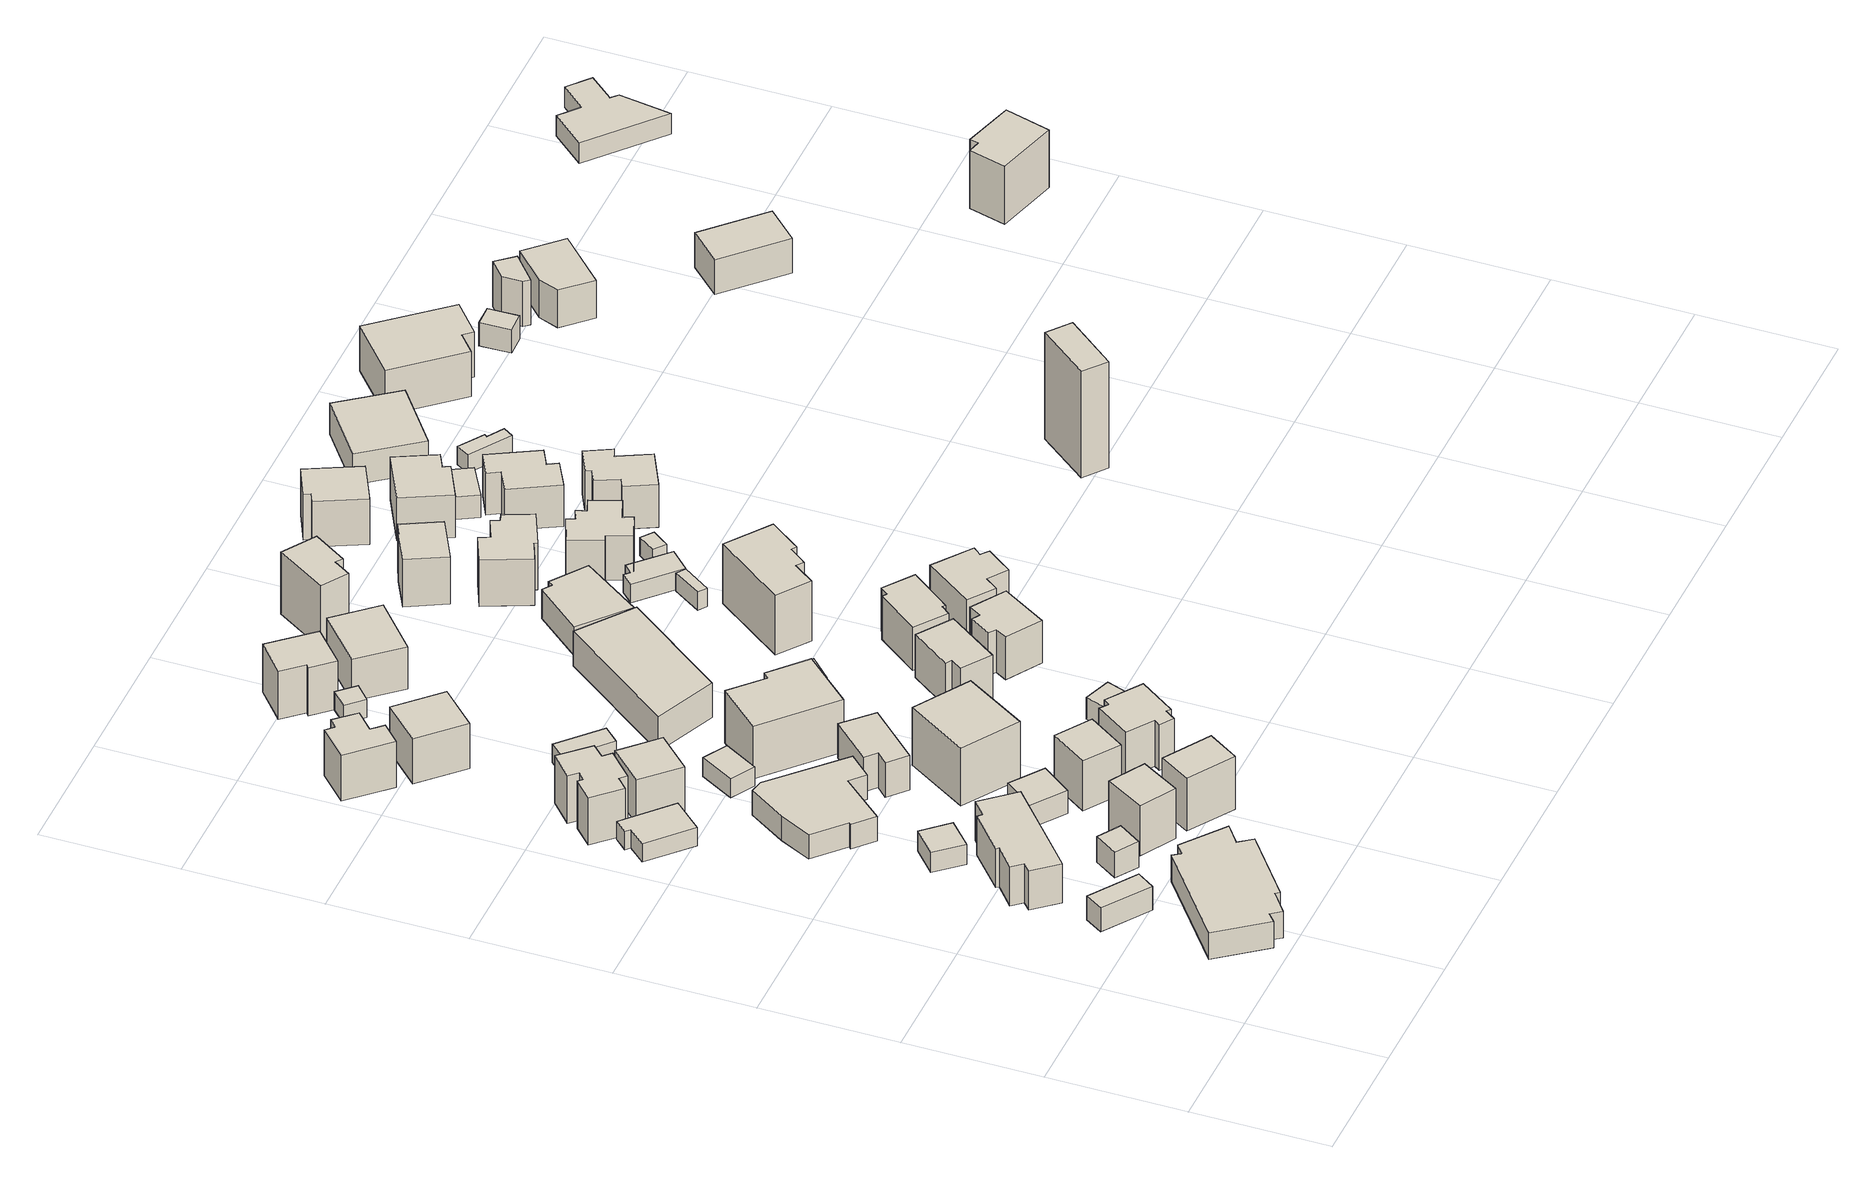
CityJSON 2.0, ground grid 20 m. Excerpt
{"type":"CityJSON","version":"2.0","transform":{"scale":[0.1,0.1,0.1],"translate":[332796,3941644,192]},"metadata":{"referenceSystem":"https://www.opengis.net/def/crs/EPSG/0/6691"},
"CityObjects":{
"building1":{"type":"Building","attributes":{"measuredHeight":4,"BuildingIDAttribute.prefecture":"14","BuildingIDAttribute.city":"14151","BuildingDetailAttribute.surveyYear":2015,"BuildingLandSlideRiskAttribute.description":"1","BuildingLandSlideRiskAttribute.areaType":"1"},"geometry":[{"type":"Solid","lod":"1","boundaries":[[[[0,1,2,3]],[[2,4,5,3]],[[1,6,4,2]],[[0,7,6,1]],[[3,5,7,0]],[[4,6,7,5]]]]}]},
"building2":{"type":"Building","attributes":{"measuredHeight":5.5,"BuildingIDAttribute.prefecture":"14","BuildingIDAttribute.city":"14151","BuildingDetailAttribute.surveyYear":2015,"BuildingLandSlideRiskAttribute.description":"1","BuildingLandSlideRiskAttribute.areaType":"1"},"geometry":[{"type":"Solid","lod":"1","boundaries":[[[[8,9,10,11,12,13,14,15,16,17,18,19]],[[18,20,21,19]],[[17,22,20,18]],[[16,23,22,17]],[[15,24,23,16]],[[14,25,24,15]],[[13,26,25,14]],[[12,27,26,13]],[[11,28,27,12]],[[10,29,28,11]],[[9,30,29,10]],[[8,31,30,9]],[[19,21,31,8]],[[20,22,23,24,25,26,27,28,29,30,31,21]]]]}]},
"building3":{"type":"Building","attributes":{"usage":"411","measuredHeight":8.8,"storeysAboveGround":2,"BuildingIDAttribute.prefecture":"14","BuildingIDAttribute.city":"14151","BuildingDetailAttribute.totalFloorArea":173.2,"BuildingDetailAttribute.buildingFootprintArea":86.6,"BuildingDetailAttribute.buildingStructureType":"601","BuildingDetailAttribute.buildingStructureOrgType":"1","BuildingDetailAttribute.orgUsage":"10","BuildingDetailAttribute.surveyYear":2015,"BuildingLandSlideRiskAttribute.description":"1","BuildingLandSlideRiskAttribute.areaType":"1"},"geometry":[{"type":"Solid","lod":"1","boundaries":[[[[32,33,34,35,36,37,38,39,40,41]],[[40,42,43,41]],[[39,44,42,40]],[[38,45,44,39]],[[37,46,45,38]],[[36,47,46,37]],[[35,48,47,36]],[[34,49,48,35]],[[33,50,49,34]],[[32,51,50,33]],[[41,43,51,32]],[[42,44,45,46,47,48,49,50,51,43]]]]}]},
"building4":{"type":"Building","attributes":{"measuredHeight":4.6,"BuildingIDAttribute.prefecture":"14","BuildingIDAttribute.city":"14151","BuildingDetailAttribute.surveyYear":2015,"BuildingLandSlideRiskAttribute.description":"1","BuildingLandSlideRiskAttribute.areaType":"1"},"geometry":[{"type":"Solid","lod":"1","boundaries":[[[[52,53,54,55]],[[54,56,57,55]],[[53,58,56,54]],[[52,59,58,53]],[[55,57,59,52]],[[56,58,59,57]]]]}]},
"building5":{"type":"Building","attributes":{"usage":"411","measuredHeight":3.6,"storeysAboveGround":2,"BuildingIDAttribute.prefecture":"14","BuildingIDAttribute.city":"14151","BuildingDetailAttribute.totalFloorArea":39.55,"BuildingDetailAttribute.buildingFootprintArea":19.77,"BuildingDetailAttribute.buildingStructureType":"601","BuildingDetailAttribute.buildingStructureOrgType":"1","BuildingDetailAttribute.orgUsage":"10","BuildingDetailAttribute.surveyYear":2015,"BuildingLandSlideRiskAttribute.description":"1","BuildingLandSlideRiskAttribute.areaType":"1"},"geometry":[{"type":"Solid","lod":"1","boundaries":[[[[60,61,62,63]],[[62,64,65,63]],[[61,66,64,62]],[[60,67,66,61]],[[63,65,67,60]],[[64,66,67,65]]]]}]},
"building6":{"type":"Building","attributes":{"usage":"411","storeysAboveGround":2,"BuildingIDAttribute.prefecture":"14","BuildingIDAttribute.city":"14151","BuildingDetailAttribute.totalFloorArea":77.87,"BuildingDetailAttribute.buildingFootprintArea":38.93,"BuildingDetailAttribute.buildingStructureType":"601","BuildingDetailAttribute.buildingStructureOrgType":"1","BuildingDetailAttribute.orgUsage":"10","BuildingDetailAttribute.surveyYear":2015,"BuildingLandSlideRiskAttribute.description":"1","BuildingLandSlideRiskAttribute.areaType":"1"},"geometry":[{"type":"Solid","lod":"1","boundaries":[[[[68,69,70,71,72,73]],[[72,74,75,73]],[[71,76,74,72]],[[70,77,76,71]],[[69,78,77,70]],[[68,79,78,69]],[[73,75,79,68]],[[74,76,77,78,79,75]]]]}]},
"building7":{"type":"Building","attributes":{"usage":"411","measuredHeight":8.8,"storeysAboveGround":2,"BuildingIDAttribute.prefecture":"14","BuildingIDAttribute.city":"14151","BuildingDetailAttribute.totalFloorArea":65.1,"BuildingDetailAttribute.buildingFootprintArea":32.55,"BuildingDetailAttribute.buildingStructureType":"601","BuildingDetailAttribute.buildingStructureOrgType":"1","BuildingDetailAttribute.orgUsage":"10","BuildingDetailAttribute.surveyYear":2015,"BuildingLandSlideRiskAttribute.description":"1","BuildingLandSlideRiskAttribute.areaType":"1"},"geometry":[{"type":"Solid","lod":"1","boundaries":[[[[80,81,82,83]],[[82,84,85,83]],[[81,86,84,82]],[[80,87,86,81]],[[83,85,87,80]],[[84,86,87,85]]]]}]},
"building8":{"type":"Building","attributes":{"usage":"411","measuredHeight":8.4,"storeysAboveGround":2,"BuildingIDAttribute.prefecture":"14","BuildingIDAttribute.city":"14151","BuildingDetailAttribute.totalFloorArea":96.84,"BuildingDetailAttribute.buildingFootprintArea":48.42,"BuildingDetailAttribute.buildingStructureType":"601","BuildingDetailAttribute.buildingStructureOrgType":"1","BuildingDetailAttribute.orgUsage":"10","BuildingDetailAttribute.surveyYear":2015,"BuildingLandSlideRiskAttribute.description":"1","BuildingLandSlideRiskAttribute.areaType":"1"},"geometry":[{"type":"Solid","lod":"1","boundaries":[[[[88,89,90,91,92,93,94,95,96,97,98,99]],[[98,100,101,99]],[[97,102,100,98]],[[96,103,102,97]],[[95,104,103,96]],[[94,105,104,95]],[[93,106,105,94]],[[92,107,106,93]],[[91,108,107,92]],[[90,109,108,91]],[[89,110,109,90]],[[88,111,110,89]],[[99,101,111,88]],[[100,102,103,104,105,106,107,108,109,110,111,101]]]]}]},
"building9":{"type":"Building","attributes":{"measuredHeight":5.4,"BuildingIDAttribute.prefecture":"14","BuildingIDAttribute.city":"14151","BuildingDetailAttribute.surveyYear":2015,"BuildingLandSlideRiskAttribute.description":"1","BuildingLandSlideRiskAttribute.areaType":"1"},"geometry":[{"type":"Solid","lod":"1","boundaries":[[[[112,113,114,115,116,117,118,119,120,121]],[[120,122,123,121]],[[119,124,122,120]],[[118,125,124,119]],[[117,126,125,118]],[[116,127,126,117]],[[115,128,127,116]],[[114,129,128,115]],[[113,130,129,114]],[[112,131,130,113]],[[121,123,131,112]],[[122,124,125,126,127,128,129,130,131,123]]]]}]},
"building10":{"type":"Building","attributes":{"usage":"411","measuredHeight":7.8,"storeysAboveGround":2,"BuildingIDAttribute.prefecture":"14","BuildingIDAttribute.city":"14151","BuildingDetailAttribute.totalFloorArea":76.85,"BuildingDetailAttribute.buildingFootprintArea":38.43,"BuildingDetailAttribute.buildingStructureType":"601","BuildingDetailAttribute.buildingStructureOrgType":"1","BuildingDetailAttribute.orgUsage":"10","BuildingDetailAttribute.surveyYear":2015,"BuildingLandSlideRiskAttribute.description":"1","BuildingLandSlideRiskAttribute.areaType":"1"},"geometry":[{"type":"Solid","lod":"1","boundaries":[[[[132,133,134,135]],[[134,136,137,135]],[[133,138,136,134]],[[132,139,138,133]],[[135,137,139,132]],[[136,138,139,137]]]]}]},
"building11":{"type":"Building","attributes":{"usage":"411","measuredHeight":9.4,"storeysAboveGround":2,"BuildingIDAttribute.prefecture":"14","BuildingIDAttribute.city":"14151","BuildingDetailAttribute.totalFloorArea":68.95,"BuildingDetailAttribute.buildingFootprintArea":34.48,"BuildingDetailAttribute.buildingStructureType":"601","BuildingDetailAttribute.buildingStructureOrgType":"1","BuildingDetailAttribute.orgUsage":"10","BuildingDetailAttribute.surveyYear":2015,"BuildingLandSlideRiskAttribute.description":"1","BuildingLandSlideRiskAttribute.areaType":"1"},"geometry":[{"type":"Solid","lod":"1","boundaries":[[[[140,141,142,143]],[[142,144,145,143]],[[141,146,144,142]],[[140,147,146,141]],[[143,145,147,140]],[[144,146,147,145]]]]}]},
"building12":{"type":"Building","attributes":{"usage":"411","measuredHeight":4.2,"storeysAboveGround":1,"BuildingIDAttribute.prefecture":"14","BuildingIDAttribute.city":"14151","BuildingDetailAttribute.totalFloorArea":28.84,"BuildingDetailAttribute.buildingFootprintArea":28.84,"BuildingDetailAttribute.buildingStructureType":"601","BuildingDetailAttribute.buildingStructureOrgType":"1","BuildingDetailAttribute.orgUsage":"10","BuildingDetailAttribute.surveyYear":2015,"BuildingLandSlideRiskAttribute.description":"1","BuildingLandSlideRiskAttribute.areaType":"1"},"geometry":[{"type":"Solid","lod":"1","boundaries":[[[[148,149,150,151]],[[150,152,153,151]],[[149,154,152,150]],[[148,155,154,149]],[[151,153,155,148]],[[152,154,155,153]]]]}]},
"building13":{"type":"Building","attributes":{"usage":"411","measuredHeight":8.4,"storeysAboveGround":2,"BuildingIDAttribute.prefecture":"14","BuildingIDAttribute.city":"14151","BuildingDetailAttribute.totalFloorArea":75.75,"BuildingDetailAttribute.buildingFootprintArea":37.87,"BuildingDetailAttribute.buildingStructureType":"601","BuildingDetailAttribute.buildingStructureOrgType":"1","BuildingDetailAttribute.orgUsage":"10","BuildingDetailAttribute.surveyYear":2015,"BuildingLandSlideRiskAttribute.description":"1","BuildingLandSlideRiskAttribute.areaType":"1"},"geometry":[{"type":"Solid","lod":"1","boundaries":[[[[156,157,158,159,160,161,162,163]],[[162,164,165,163]],[[161,166,164,162]],[[160,167,166,161]],[[159,168,167,160]],[[158,169,168,159]],[[157,170,169,158]],[[156,171,170,157]],[[163,165,171,156]],[[164,166,167,168,169,170,171,165]]]]}]},
"building14":{"type":"Building","attributes":{"usage":"411","measuredHeight":9,"storeysAboveGround":2,"BuildingIDAttribute.prefecture":"14","BuildingIDAttribute.city":"14151","BuildingDetailAttribute.totalFloorArea":64.73,"BuildingDetailAttribute.buildingFootprintArea":32.37,"BuildingDetailAttribute.buildingStructureType":"601","BuildingDetailAttribute.buildingStructureOrgType":"1","BuildingDetailAttribute.orgUsage":"10","BuildingDetailAttribute.surveyYear":2015,"BuildingLandSlideRiskAttribute.description":"1","BuildingLandSlideRiskAttribute.areaType":"1"},"geometry":[{"type":"Solid","lod":"1","boundaries":[[[[172,173,174,175]],[[174,176,177,175]],[[173,178,176,174]],[[172,179,178,173]],[[175,177,179,172]],[[176,178,179,177]]]]}]},
"building15":{"type":"Building","attributes":{"usage":"411","measuredHeight":3.5,"storeysAboveGround":1,"BuildingIDAttribute.prefecture":"14","BuildingIDAttribute.city":"14151","BuildingDetailAttribute.totalFloorArea":20.54,"BuildingDetailAttribute.buildingFootprintArea":20.54,"BuildingDetailAttribute.buildingStructureType":"601","BuildingDetailAttribute.buildingStructureOrgType":"1","BuildingDetailAttribute.orgUsage":"10","BuildingDetailAttribute.surveyYear":2015,"BuildingLandSlideRiskAttribute.description":"1","BuildingLandSlideRiskAttribute.areaType":"1"},"geometry":[{"type":"Solid","lod":"1","boundaries":[[[[180,181,182,183]],[[182,184,185,183]],[[181,186,184,182]],[[180,187,186,181]],[[183,185,187,180]],[[184,186,187,185]]]]}]},
"building16":{"type":"Building","attributes":{"usage":"411","measuredHeight":10.7,"storeysAboveGround":2,"BuildingIDAttribute.prefecture":"14","BuildingIDAttribute.city":"14151","BuildingDetailAttribute.totalFloorArea":164.75,"BuildingDetailAttribute.buildingFootprintArea":82.38,"BuildingDetailAttribute.buildingStructureType":"601","BuildingDetailAttribute.buildingStructureOrgType":"1","BuildingDetailAttribute.orgUsage":"10","BuildingDetailAttribute.surveyYear":2015,"BuildingLandSlideRiskAttribute.description":"1","BuildingLandSlideRiskAttribute.areaType":"1"},"geometry":[{"type":"Solid","lod":"1","boundaries":[[[[188,189,190,191]],[[190,192,193,191]],[[189,194,192,190]],[[188,195,194,189]],[[191,193,195,188]],[[192,194,195,193]]]]}]},
"building17":{"type":"Building","attributes":{"usage":"411","measuredHeight":6.1,"storeysAboveGround":2,"BuildingIDAttribute.prefecture":"14","BuildingIDAttribute.city":"14151","BuildingDetailAttribute.totalFloorArea":131.29,"BuildingDetailAttribute.buildingFootprintArea":65.65,"BuildingDetailAttribute.buildingStructureType":"601","BuildingDetailAttribute.buildingStructureOrgType":"1","BuildingDetailAttribute.orgUsage":"10","BuildingDetailAttribute.surveyYear":2015,"BuildingLandSlideRiskAttribute.description":"1","BuildingLandSlideRiskAttribute.areaType":"1"},"geometry":[{"type":"Solid","lod":"1","boundaries":[[[[196,197,198,199,200,201]],[[200,202,203,201]],[[199,204,202,200]],[[198,205,204,199]],[[197,206,205,198]],[[196,207,206,197]],[[201,203,207,196]],[[202,204,205,206,207,203]]]]}]},
"building18":{"type":"Building","attributes":{"usage":"411","measuredHeight":8.2,"storeysAboveGround":2,"BuildingIDAttribute.prefecture":"14","BuildingIDAttribute.city":"14151","BuildingDetailAttribute.totalFloorArea":97.91,"BuildingDetailAttribute.buildingFootprintArea":48.95,"BuildingDetailAttribute.buildingStructureType":"601","BuildingDetailAttribute.buildingStructureOrgType":"1","BuildingDetailAttribute.orgUsage":"10","BuildingDetailAttribute.surveyYear":2015,"BuildingLandSlideRiskAttribute.description":"1","BuildingLandSlideRiskAttribute.areaType":"1"},"geometry":[{"type":"Solid","lod":"1","boundaries":[[[[208,209,210,211]],[[210,212,213,211]],[[209,214,212,210]],[[208,215,214,209]],[[211,213,215,208]],[[212,214,215,213]]]]}]},
"building19":{"type":"Building","attributes":{"BuildingIDAttribute.prefecture":"14","BuildingIDAttribute.city":"14151","BuildingDetailAttribute.surveyYear":2015,"BuildingLandSlideRiskAttribute.description":"1","BuildingLandSlideRiskAttribute.areaType":"1"},"geometry":[{"type":"Solid","lod":"1","boundaries":[[[[216,217,218,219]],[[218,220,221,219]],[[217,222,220,218]],[[216,223,222,217]],[[219,221,223,216]],[[220,222,223,221]]]]}]},
"building20":{"type":"Building","attributes":{"usage":"411","measuredHeight":8.2,"storeysAboveGround":2,"BuildingIDAttribute.prefecture":"14","BuildingIDAttribute.city":"14151","BuildingDetailAttribute.totalFloorArea":62.16,"BuildingDetailAttribute.buildingFootprintArea":31.08,"BuildingDetailAttribute.buildingStructureType":"601","BuildingDetailAttribute.buildingStructureOrgType":"1","BuildingDetailAttribute.orgUsage":"10","BuildingDetailAttribute.surveyYear":2015,"BuildingLandSlideRiskAttribute.description":"1","BuildingLandSlideRiskAttribute.areaType":"1"},"geometry":[{"type":"Solid","lod":"1","boundaries":[[[[224,225,226,227,228,229,230,231,232,233]],[[232,234,235,233]],[[231,236,234,232]],[[230,237,236,231]],[[229,238,237,230]],[[228,239,238,229]],[[227,240,239,228]],[[226,241,240,227]],[[225,242,241,226]],[[224,243,242,225]],[[233,235,243,224]],[[234,236,237,238,239,240,241,242,243,235]]]]}]},
"building21":{"type":"Building","attributes":{"usage":"411","measuredHeight":10,"storeysAboveGround":2,"BuildingIDAttribute.prefecture":"14","BuildingIDAttribute.city":"14151","BuildingDetailAttribute.totalFloorArea":191.43,"BuildingDetailAttribute.buildingFootprintArea":95.72,"BuildingDetailAttribute.buildingStructureType":"601","BuildingDetailAttribute.buildingStructureOrgType":"1","BuildingDetailAttribute.orgUsage":"10","BuildingDetailAttribute.surveyYear":2015,"BuildingLandSlideRiskAttribute.description":"1","BuildingLandSlideRiskAttribute.areaType":"1"},"geometry":[{"type":"Solid","lod":"1","boundaries":[[[[244,245,246,247,248,249]],[[248,250,251,249]],[[247,252,250,248]],[[246,253,252,247]],[[245,254,253,246]],[[244,255,254,245]],[[249,251,255,244]],[[250,252,253,254,255,251]]]]}]},
"building22":{"type":"Building","attributes":{"measuredHeight":4.7,"BuildingIDAttribute.prefecture":"14","BuildingIDAttribute.city":"14151","BuildingDetailAttribute.surveyYear":2015,"BuildingLandSlideRiskAttribute.description":"1","BuildingLandSlideRiskAttribute.areaType":"1"},"geometry":[{"type":"Solid","lod":"1","boundaries":[[[[256,257,258,259,260,261]],[[260,262,263,261]],[[259,264,262,260]],[[258,265,264,259]],[[257,266,265,258]],[[256,267,266,257]],[[261,263,267,256]],[[262,264,265,266,267,263]]]]}]},
"building23":{"type":"Building","attributes":{"BuildingIDAttribute.prefecture":"14","BuildingIDAttribute.city":"14151","BuildingDetailAttribute.surveyYear":2015,"BuildingLandSlideRiskAttribute.description":"1","BuildingLandSlideRiskAttribute.areaType":"1"},"geometry":[{"type":"Solid","lod":"1","boundaries":[[[[268,269,270,271]],[[270,272,273,271]],[[269,274,272,270]],[[268,275,274,269]],[[271,273,275,268]],[[272,274,275,273]]]]}]},
"building24":{"type":"Building","attributes":{"usage":"411","measuredHeight":8.6,"storeysAboveGround":2,"BuildingIDAttribute.prefecture":"14","BuildingIDAttribute.city":"14151","BuildingDetailAttribute.totalFloorArea":83.31,"BuildingDetailAttribute.buildingFootprintArea":41.66,"BuildingDetailAttribute.buildingStructureType":"601","BuildingDetailAttribute.buildingStructureOrgType":"1","BuildingDetailAttribute.orgUsage":"10","BuildingDetailAttribute.surveyYear":2015,"BuildingLandSlideRiskAttribute.description":"1","BuildingLandSlideRiskAttribute.areaType":"1"},"geometry":[{"type":"Solid","lod":"1","boundaries":[[[[276,277,278,279,280,281]],[[280,282,283,281]],[[279,284,282,280]],[[278,285,284,279]],[[277,286,285,278]],[[276,287,286,277]],[[281,283,287,276]],[[282,284,285,286,287,283]]]]}]},
"building25":{"type":"Building","attributes":{"usage":"411","storeysAboveGround":1,"BuildingIDAttribute.prefecture":"14","BuildingIDAttribute.city":"14151","BuildingDetailAttribute.totalFloorArea":25.19,"BuildingDetailAttribute.buildingFootprintArea":25.19,"BuildingDetailAttribute.buildingStructureType":"601","BuildingDetailAttribute.buildingStructureOrgType":"1","BuildingDetailAttribute.orgUsage":"10","BuildingDetailAttribute.surveyYear":2015,"BuildingLandSlideRiskAttribute.description":"1","BuildingLandSlideRiskAttribute.areaType":"1"},"geometry":[{"type":"Solid","lod":"1","boundaries":[[[[288,289,290,291]],[[290,292,293,291]],[[289,294,292,290]],[[288,295,294,289]],[[291,293,295,288]],[[292,294,295,293]]]]}]},
"building26":{"type":"Building","attributes":{"usage":"411","measuredHeight":7.6,"storeysAboveGround":2,"BuildingIDAttribute.prefecture":"14","BuildingIDAttribute.city":"14151","BuildingDetailAttribute.totalFloorArea":86.04,"BuildingDetailAttribute.buildingFootprintArea":43.02,"BuildingDetailAttribute.buildingStructureType":"601","BuildingDetailAttribute.buildingStructureOrgType":"1","BuildingDetailAttribute.orgUsage":"10","BuildingDetailAttribute.surveyYear":2015,"BuildingLandSlideRiskAttribute.description":"1","BuildingLandSlideRiskAttribute.areaType":"1"},"geometry":[{"type":"Solid","lod":"1","boundaries":[[[[296,297,298,299,300,301]],[[300,302,303,301]],[[299,304,302,300]],[[298,305,304,299]],[[297,306,305,298]],[[296,307,306,297]],[[301,303,307,296]],[[302,304,305,306,307,303]]]]}]},
"building27":{"type":"Building","attributes":{"usage":"413","measuredHeight":9,"storeysAboveGround":2,"BuildingIDAttribute.prefecture":"14","BuildingIDAttribute.city":"14151","BuildingDetailAttribute.totalFloorArea":324.09,"BuildingDetailAttribute.buildingFootprintArea":162.04,"BuildingDetailAttribute.buildingStructureType":"601","BuildingDetailAttribute.buildingStructureOrgType":"1","BuildingDetailAttribute.orgUsage":"30","BuildingDetailAttribute.surveyYear":2015,"BuildingLandSlideRiskAttribute.description":"1","BuildingLandSlideRiskAttribute.areaType":"1"},"geometry":[{"type":"Solid","lod":"1","boundaries":[[[[308,309,310,311]],[[310,312,313,311]],[[309,314,312,310]],[[308,315,314,309]],[[311,313,315,308]],[[312,314,315,313]]]]}]},
"building28":{"type":"Building","attributes":{"usage":"411","measuredHeight":7.8,"storeysAboveGround":2,"BuildingIDAttribute.prefecture":"14","BuildingIDAttribute.city":"14151","BuildingDetailAttribute.totalFloorArea":118.78,"BuildingDetailAttribute.buildingFootprintArea":59.39,"BuildingDetailAttribute.buildingStructureType":"601","BuildingDetailAttribute.buildingStructureOrgType":"1","BuildingDetailAttribute.orgUsage":"10","BuildingDetailAttribute.surveyYear":2015,"BuildingLandSlideRiskAttribute.description":"1","BuildingLandSlideRiskAttribute.areaType":"1"},"geometry":[{"type":"Solid","lod":"1","boundaries":[[[[316,317,318,319]],[[318,320,321,319]],[[317,322,320,318]],[[316,323,322,317]],[[319,321,323,316]],[[320,322,323,321]]]]}]},
"building29":{"type":"Building","attributes":{"usage":"411","measuredHeight":7.5,"storeysAboveGround":2,"BuildingIDAttribute.prefecture":"14","BuildingIDAttribute.city":"14151","BuildingDetailAttribute.totalFloorArea":81.87,"BuildingDetailAttribute.buildingFootprintArea":40.93,"BuildingDetailAttribute.buildingStructureType":"601","BuildingDetailAttribute.buildingStructureOrgType":"1","BuildingDetailAttribute.orgUsage":"10","BuildingDetailAttribute.surveyYear":2015,"BuildingLandSlideRiskAttribute.description":"1","BuildingLandSlideRiskAttribute.areaType":"1"},"geometry":[{"type":"Solid","lod":"1","boundaries":[[[[324,325,326,327,328,329,330,331]],[[330,332,333,331]],[[329,334,332,330]],[[328,335,334,329]],[[327,336,335,328]],[[326,337,336,327]],[[325,338,337,326]],[[324,339,338,325]],[[331,333,339,324]],[[332,334,335,336,337,338,339,333]]]]}]},
"building30":{"type":"Building","attributes":{"usage":"411","measuredHeight":7.9,"storeysAboveGround":2,"BuildingIDAttribute.prefecture":"14","BuildingIDAttribute.city":"14151","BuildingDetailAttribute.totalFloorArea":88.78,"BuildingDetailAttribute.buildingFootprintArea":44.39,"BuildingDetailAttribute.buildingStructureType":"601","BuildingDetailAttribute.buildingStructureOrgType":"1","BuildingDetailAttribute.orgUsage":"10","BuildingDetailAttribute.surveyYear":2015,"BuildingLandSlideRiskAttribute.description":"1","BuildingLandSlideRiskAttribute.areaType":"1"},"geometry":[{"type":"Solid","lod":"1","boundaries":[[[[340,341,342,343,344,345,346,347]],[[346,348,349,347]],[[345,350,348,346]],[[344,351,350,345]],[[343,352,351,344]],[[342,353,352,343]],[[341,354,353,342]],[[340,355,354,341]],[[347,349,355,340]],[[348,350,351,352,353,354,355,349]]]]}]},
"building31":{"type":"Building","attributes":{"usage":"411","measuredHeight":10.4,"storeysAboveGround":2,"BuildingIDAttribute.prefecture":"14","BuildingIDAttribute.city":"14151","BuildingDetailAttribute.totalFloorArea":76.7,"BuildingDetailAttribute.buildingFootprintArea":38.35,"BuildingDetailAttribute.buildingStructureType":"601","BuildingDetailAttribute.buildingStructureOrgType":"1","BuildingDetailAttribute.orgUsage":"10","BuildingDetailAttribute.surveyYear":2015,"BuildingLandSlideRiskAttribute.description":"1","BuildingLandSlideRiskAttribute.areaType":"1"},"geometry":[{"type":"Solid","lod":"1","boundaries":[[[[356,357,358,359,360,361]],[[360,362,363,361]],[[359,364,362,360]],[[358,365,364,359]],[[357,366,365,358]],[[356,367,366,357]],[[361,363,367,356]],[[362,364,365,366,367,363]]]]}]},
"building32":{"type":"Building","attributes":{"usage":"413","measuredHeight":5.3,"storeysAboveGround":1,"BuildingIDAttribute.prefecture":"14","BuildingIDAttribute.city":"14151","BuildingDetailAttribute.totalFloorArea":74.6,"BuildingDetailAttribute.buildingFootprintArea":74.6,"BuildingDetailAttribute.buildingStructureType":"601","BuildingDetailAttribute.buildingStructureOrgType":"1","BuildingDetailAttribute.orgUsage":"30","BuildingDetailAttribute.surveyYear":2015,"BuildingLandSlideRiskAttribute.description":"1","BuildingLandSlideRiskAttribute.areaType":"1"},"geometry":[{"type":"Solid","lod":"1","boundaries":[[[[368,369,370,371,372,373]],[[372,374,375,373]],[[371,376,374,372]],[[370,377,376,371]],[[369,378,377,370]],[[368,379,378,369]],[[373,375,379,368]],[[374,376,377,378,379,375]]]]}]},
"building33":{"type":"Building","attributes":{"usage":"411","measuredHeight":7.7,"storeysAboveGround":2,"BuildingIDAttribute.prefecture":"14","BuildingIDAttribute.city":"14151","BuildingDetailAttribute.totalFloorArea":98.3,"BuildingDetailAttribute.buildingFootprintArea":49.15,"BuildingDetailAttribute.buildingStructureType":"601","BuildingDetailAttribute.buildingStructureOrgType":"1","BuildingDetailAttribute.orgUsage":"10","BuildingDetailAttribute.surveyYear":2015,"BuildingLandSlideRiskAttribute.description":"1","BuildingLandSlideRiskAttribute.areaType":"1"},"geometry":[{"type":"Solid","lod":"1","boundaries":[[[[380,381,382,383,384,385,386,387]],[[386,388,389,387]],[[385,390,388,386]],[[384,391,390,385]],[[383,392,391,384]],[[382,393,392,383]],[[381,394,393,382]],[[380,395,394,381]],[[387,389,395,380]],[[388,390,391,392,393,394,395,389]]]]}]},
"building34":{"type":"Building","attributes":{"usage":"411","measuredHeight":10.8,"storeysAboveGround":2,"BuildingIDAttribute.prefecture":"14","BuildingIDAttribute.city":"14151","BuildingDetailAttribute.totalFloorArea":143.81,"BuildingDetailAttribute.buildingFootprintArea":71.91,"BuildingDetailAttribute.buildingStructureType":"601","BuildingDetailAttribute.buildingStructureOrgType":"1","BuildingDetailAttribute.orgUsage":"10","BuildingDetailAttribute.surveyYear":2015,"BuildingLandSlideRiskAttribute.description":"1","BuildingLandSlideRiskAttribute.areaType":"1"},"geometry":[{"type":"Solid","lod":"1","boundaries":[[[[396,397,398,399,400,401,402,403]],[[402,404,405,403]],[[401,406,404,402]],[[400,407,406,401]],[[399,408,407,400]],[[398,409,408,399]],[[397,410,409,398]],[[396,411,410,397]],[[403,405,411,396]],[[404,406,407,408,409,410,411,405]]]]}]},
"building35":{"type":"Building","attributes":{"BuildingIDAttribute.prefecture":"14","BuildingIDAttribute.city":"14151","BuildingDetailAttribute.surveyYear":2015,"BuildingLandSlideRiskAttribute.description":"1","BuildingLandSlideRiskAttribute.areaType":"1"},"geometry":[{"type":"Solid","lod":"1","boundaries":[[[[412,413,414,415]],[[414,416,417,415]],[[413,418,416,414]],[[412,419,418,413]],[[415,417,419,412]],[[416,418,419,417]]]]}]},
"building36":{"type":"Building","attributes":{"usage":"411","measuredHeight":8.7,"storeysAboveGround":2,"BuildingIDAttribute.prefecture":"14","BuildingIDAttribute.city":"14151","BuildingDetailAttribute.totalFloorArea":75.56,"BuildingDetailAttribute.buildingFootprintArea":37.78,"BuildingDetailAttribute.buildingStructureType":"601","BuildingDetailAttribute.buildingStructureOrgType":"1","BuildingDetailAttribute.orgUsage":"10","BuildingDetailAttribute.surveyYear":2015,"BuildingLandSlideRiskAttribute.description":"1","BuildingLandSlideRiskAttribute.areaType":"1"},"geometry":[{"type":"Solid","lod":"1","boundaries":[[[[420,421,422,423,424,425]],[[424,426,427,425]],[[423,428,426,424]],[[422,429,428,423]],[[421,430,429,422]],[[420,431,430,421]],[[425,427,431,420]],[[426,428,429,430,431,427]]]]}]},
"building37":{"type":"Building","attributes":{"usage":"413","storeysAboveGround":1,"BuildingIDAttribute.prefecture":"14","BuildingIDAttribute.city":"14151","BuildingDetailAttribute.totalFloorArea":26.84,"BuildingDetailAttribute.buildingFootprintArea":26.84,"BuildingDetailAttribute.buildingStructureType":"601","BuildingDetailAttribute.buildingStructureOrgType":"1","BuildingDetailAttribute.orgUsage":"30","BuildingDetailAttribute.surveyYear":2015,"BuildingLandSlideRiskAttribute.description":"1","BuildingLandSlideRiskAttribute.areaType":"1"},"geometry":[{"type":"Solid","lod":"1","boundaries":[[[[432,433,434,435,436,437]],[[436,438,439,437]],[[435,440,438,436]],[[434,441,440,435]],[[433,442,441,434]],[[432,443,442,433]],[[437,439,443,432]],[[438,440,441,442,443,439]]]]}]},
"building38":{"type":"Building","attributes":{"usage":"411","measuredHeight":8.6,"storeysAboveGround":2,"BuildingIDAttribute.prefecture":"14","BuildingIDAttribute.city":"14151","BuildingDetailAttribute.totalFloorArea":101,"BuildingDetailAttribute.buildingFootprintArea":50.5,"BuildingDetailAttribute.buildingStructureType":"601","BuildingDetailAttribute.buildingStructureOrgType":"1","BuildingDetailAttribute.orgUsage":"10","BuildingDetailAttribute.surveyYear":2015,"BuildingLandSlideRiskAttribute.description":"1","BuildingLandSlideRiskAttribute.areaType":"1"},"geometry":[{"type":"Solid","lod":"1","boundaries":[[[[444,445,446,447,448,449,450,451,452,453]],[[452,454,455,453]],[[451,456,454,452]],[[450,457,456,451]],[[449,458,457,450]],[[448,459,458,449]],[[447,460,459,448]],[[446,461,460,447]],[[445,462,461,446]],[[444,463,462,445]],[[453,455,463,444]],[[454,456,457,458,459,460,461,462,463,455]]]]}]},
"building39":{"type":"Building","attributes":{"usage":"411","measuredHeight":8,"storeysAboveGround":2,"BuildingIDAttribute.prefecture":"14","BuildingIDAttribute.city":"14151","BuildingDetailAttribute.totalFloorArea":94.17,"BuildingDetailAttribute.buildingFootprintArea":47.09,"BuildingDetailAttribute.buildingStructureType":"601","BuildingDetailAttribute.buildingStructureOrgType":"1","BuildingDetailAttribute.orgUsage":"10","BuildingDetailAttribute.surveyYear":2015,"BuildingLandSlideRiskAttribute.description":"1","BuildingLandSlideRiskAttribute.areaType":"1"},"geometry":[{"type":"Solid","lod":"1","boundaries":[[[[464,465,466,467,468,469,470,471,472,473,474,475]],[[474,476,477,475]],[[473,478,476,474]],[[472,479,478,473]],[[471,480,479,472]],[[470,481,480,471]],[[469,482,481,470]],[[468,483,482,469]],[[467,484,483,468]],[[466,485,484,467]],[[465,486,485,466]],[[464,487,486,465]],[[475,477,487,464]],[[476,478,479,480,481,482,483,484,485,486,487,477]]]]}]},
"building40":{"type":"Building","attributes":{"BuildingIDAttribute.prefecture":"14","BuildingIDAttribute.city":"14151","BuildingDetailAttribute.surveyYear":2015,"BuildingLandSlideRiskAttribute.description":"1","BuildingLandSlideRiskAttribute.areaType":"1"},"geometry":[{"type":"Solid","lod":"1","boundaries":[[[[488,489,490,491]],[[490,492,493,491]],[[489,494,492,490]],[[488,495,494,489]],[[491,493,495,488]],[[492,494,495,493]]]]}]},
"building41":{"type":"Building","attributes":{"usage":"411","measuredHeight":8.7,"storeysAboveGround":2,"BuildingIDAttribute.prefecture":"14","BuildingIDAttribute.city":"14151","BuildingDetailAttribute.totalFloorArea":92.82,"BuildingDetailAttribute.buildingFootprintArea":46.41,"BuildingDetailAttribute.buildingStructureType":"601","BuildingDetailAttribute.buildingStructureOrgType":"1","BuildingDetailAttribute.orgUsage":"10","BuildingDetailAttribute.surveyYear":2015,"BuildingLandSlideRiskAttribute.description":"1","BuildingLandSlideRiskAttribute.areaType":"1"},"geometry":[{"type":"Solid","lod":"1","boundaries":[[[[496,497,498,499,500,501]],[[500,502,503,501]],[[499,504,502,500]],[[498,505,504,499]],[[497,506,505,498]],[[496,507,506,497]],[[501,503,507,496]],[[502,504,505,506,507,503]]]]}]},
"building42":{"type":"Building","attributes":{"usage":"411","measuredHeight":8.2,"storeysAboveGround":2,"BuildingIDAttribute.prefecture":"14","BuildingIDAttribute.city":"14151","BuildingDetailAttribute.totalFloorArea":103.35,"BuildingDetailAttribute.buildingFootprintArea":51.68,"BuildingDetailAttribute.buildingStructureType":"601","BuildingDetailAttribute.buildingStructureOrgType":"1","BuildingDetailAttribute.orgUsage":"10","BuildingDetailAttribute.surveyYear":2015,"BuildingLandSlideRiskAttribute.description":"1","BuildingLandSlideRiskAttribute.areaType":"1"},"geometry":[{"type":"Solid","lod":"1","boundaries":[[[[508,509,510,511,512,513]],[[512,514,515,513]],[[511,516,514,512]],[[510,517,516,511]],[[509,518,517,510]],[[508,519,518,509]],[[513,515,519,508]],[[514,516,517,518,519,515]]]]}]},
"building43":{"type":"Building","attributes":{"usage":"411","measuredHeight":8,"storeysAboveGround":2,"BuildingIDAttribute.prefecture":"14","BuildingIDAttribute.city":"14151","BuildingDetailAttribute.totalFloorArea":96.46,"BuildingDetailAttribute.buildingFootprintArea":48.23,"BuildingDetailAttribute.buildingStructureType":"601","BuildingDetailAttribute.buildingStructureOrgType":"1","BuildingDetailAttribute.orgUsage":"10","BuildingDetailAttribute.surveyYear":2015,"BuildingLandSlideRiskAttribute.description":"1","BuildingLandSlideRiskAttribute.areaType":"1"},"geometry":[{"type":"Solid","lod":"1","boundaries":[[[[520,521,522,523,524,525,526,527]],[[526,528,529,527]],[[525,530,528,526]],[[524,531,530,525]],[[523,532,531,524]],[[522,533,532,523]],[[521,534,533,522]],[[520,535,534,521]],[[527,529,535,520]],[[528,530,531,532,533,534,535,529]]]]}]},
"building44":{"type":"Building","attributes":{"measuredHeight":4.1,"BuildingIDAttribute.prefecture":"14","BuildingIDAttribute.city":"14151","BuildingDetailAttribute.surveyYear":2015,"BuildingLandSlideRiskAttribute.description":"1","BuildingLandSlideRiskAttribute.areaType":"1"},"geometry":[{"type":"Solid","lod":"1","boundaries":[[[[536,537,538,539]],[[538,540,541,539]],[[537,542,540,538]],[[536,543,542,537]],[[539,541,543,536]],[[540,542,543,541]]]]}]},
"building45":{"type":"Building","attributes":{"usage":"411","measuredHeight":8,"storeysAboveGround":2,"BuildingIDAttribute.prefecture":"14","BuildingIDAttribute.city":"14151","BuildingDetailAttribute.totalFloorArea":93.58,"BuildingDetailAttribute.buildingFootprintArea":46.79,"BuildingDetailAttribute.buildingStructureType":"601","BuildingDetailAttribute.buildingStructureOrgType":"1","BuildingDetailAttribute.orgUsage":"10","BuildingDetailAttribute.surveyYear":2015,"BuildingLandSlideRiskAttribute.description":"1","BuildingLandSlideRiskAttribute.areaType":"1"},"geometry":[{"type":"Solid","lod":"1","boundaries":[[[[544,545,546,547,548,549,550,551,552,553]],[[552,554,555,553]],[[551,556,554,552]],[[550,557,556,551]],[[549,558,557,550]],[[548,559,558,549]],[[547,560,559,548]],[[546,561,560,547]],[[545,562,561,546]],[[544,563,562,545]],[[553,555,563,544]],[[554,556,557,558,559,560,561,562,563,555]]]]}]},
"building46":{"type":"Building","attributes":{"usage":"431","measuredHeight":19.6,"storeysAboveGround":1,"BuildingIDAttribute.prefecture":"14","BuildingIDAttribute.city":"14151","BuildingDetailAttribute.totalFloorArea":35.55,"BuildingDetailAttribute.buildingFootprintArea":35.55,"BuildingDetailAttribute.buildingStructureType":"610","BuildingDetailAttribute.buildingStructureOrgType":"2","BuildingDetailAttribute.orgUsage":"143","BuildingDetailAttribute.surveyYear":2015,"BuildingLandSlideRiskAttribute.description":"1","BuildingLandSlideRiskAttribute.areaType":"1"},"geometry":[{"type":"Solid","lod":"1","boundaries":[[[[564,565,566,567]],[[566,568,569,567]],[[565,570,568,566]],[[564,571,570,565]],[[567,569,571,564]],[[568,570,571,569]]]]}]},
"building47":{"type":"Building","attributes":{"BuildingIDAttribute.prefecture":"14","BuildingIDAttribute.city":"14151","BuildingDetailAttribute.surveyYear":2015,"BuildingLandSlideRiskAttribute.description":"1","BuildingLandSlideRiskAttribute.areaType":"1"},"geometry":[{"type":"Solid","lod":"1","boundaries":[[[[572,573,574,575,576,577]],[[576,578,579,577]],[[575,580,578,576]],[[574,581,580,575]],[[573,582,581,574]],[[572,583,582,573]],[[577,579,583,572]],[[578,580,581,582,583,579]]]]}]},
"building48":{"type":"Building","attributes":{"usage":"411","measuredHeight":6.6,"storeysAboveGround":1,"BuildingIDAttribute.prefecture":"14","BuildingIDAttribute.city":"14151","BuildingDetailAttribute.totalFloorArea":102.39,"BuildingDetailAttribute.buildingFootprintArea":102.39,"BuildingDetailAttribute.buildingStructureType":"601","BuildingDetailAttribute.buildingStructureOrgType":"1","BuildingDetailAttribute.orgUsage":"10","BuildingDetailAttribute.surveyYear":2015,"BuildingLandSlideRiskAttribute.description":"1","BuildingLandSlideRiskAttribute.areaType":"1"},"geometry":[{"type":"Solid","lod":"1","boundaries":[[[[584,585,586,587]],[[586,588,589,587]],[[585,590,588,586]],[[584,591,590,585]],[[587,589,591,584]],[[588,590,591,589]]]]}]},
"building49":{"type":"Building","attributes":{"usage":"411","measuredHeight":8.4,"storeysAboveGround":2,"BuildingIDAttribute.prefecture":"14","BuildingIDAttribute.city":"14151","BuildingDetailAttribute.totalFloorArea":209.14,"BuildingDetailAttribute.buildingFootprintArea":104.57,"BuildingDetailAttribute.buildingStructureType":"601","BuildingDetailAttribute.buildingStructureOrgType":"1","BuildingDetailAttribute.orgUsage":"10","BuildingDetailAttribute.surveyYear":2015,"BuildingLandSlideRiskAttribute.description":"1","BuildingLandSlideRiskAttribute.areaType":"1"},"geometry":[{"type":"Solid","lod":"1","boundaries":[[[[592,593,594,595,596,597]],[[596,598,599,597]],[[595,600,598,596]],[[594,601,600,595]],[[593,602,601,594]],[[592,603,602,593]],[[597,599,603,592]],[[598,600,601,602,603,599]]]]}]},
"building50":{"type":"Building","attributes":{"measuredHeight":4,"BuildingIDAttribute.prefecture":"14","BuildingIDAttribute.city":"14151","BuildingDetailAttribute.surveyYear":2015},"geometry":[{"type":"Solid","lod":"1","boundaries":[[[[604,605,606,607]],[[606,608,609,607]],[[605,610,608,606]],[[604,611,610,605]],[[607,609,611,604]],[[608,610,611,609]]]]}]},
"building51":{"type":"Building","attributes":{"measuredHeight":8,"BuildingIDAttribute.prefecture":"14","BuildingIDAttribute.city":"14151","BuildingDetailAttribute.surveyYear":2015,"BuildingLandSlideRiskAttribute.description":"1","BuildingLandSlideRiskAttribute.areaType":"1"},"geometry":[{"type":"Solid","lod":"1","boundaries":[[[[612,613,614,615,616]],[[615,617,618,616]],[[614,619,617,615]],[[613,620,619,614]],[[612,621,620,613]],[[616,618,621,612]],[[617,619,620,621,618]]]]}]},
"building52":{"type":"Building","attributes":{"usage":"411","measuredHeight":6.5,"storeysAboveGround":2,"BuildingIDAttribute.prefecture":"14","BuildingIDAttribute.city":"14151","BuildingDetailAttribute.totalFloorArea":105.55,"BuildingDetailAttribute.buildingFootprintArea":52.78,"BuildingDetailAttribute.buildingStructureType":"601","BuildingDetailAttribute.buildingStructureOrgType":"1","BuildingDetailAttribute.orgUsage":"10","BuildingDetailAttribute.surveyYear":2015,"BuildingLandSlideRiskAttribute.description":"1","BuildingLandSlideRiskAttribute.areaType":"1"},"geometry":[{"type":"Solid","lod":"1","boundaries":[[[[622,623,624,625,626]],[[625,627,628,626]],[[624,629,627,625]],[[623,630,629,624]],[[622,631,630,623]],[[626,628,631,622]],[[627,629,630,631,628]]]]}]},
"building53":{"type":"Building","attributes":{"usage":"431","measuredHeight":5.9,"storeysAboveGround":1,"BuildingIDAttribute.prefecture":"14","BuildingIDAttribute.city":"14151","BuildingDetailAttribute.totalFloorArea":62.69,"BuildingDetailAttribute.buildingFootprintArea":62.69,"BuildingDetailAttribute.buildingStructureType":"610","BuildingDetailAttribute.buildingStructureOrgType":"2","BuildingDetailAttribute.orgUsage":"141","BuildingDetailAttribute.surveyYear":2015,"BuildingLandSlideRiskAttribute.description":"1","BuildingLandSlideRiskAttribute.areaType":"1"},"geometry":[{"type":"Solid","lod":"1","boundaries":[[[[632,633,634,635]],[[634,636,637,635]],[[633,638,636,634]],[[632,639,638,633]],[[635,637,639,632]],[[636,638,639,637]]]]}]},
"building54":{"type":"Building","attributes":{"usage":"411","measuredHeight":18.9,"storeysAboveGround":2,"BuildingIDAttribute.prefecture":"14","BuildingIDAttribute.city":"14151","BuildingDetailAttribute.totalFloorArea":109.78,"BuildingDetailAttribute.buildingFootprintArea":54.89,"BuildingDetailAttribute.buildingStructureType":"601","BuildingDetailAttribute.buildingStructureOrgType":"1","BuildingDetailAttribute.orgUsage":"10","BuildingDetailAttribute.surveyYear":2015,"BuildingLandSlideRiskAttribute.description":"1","BuildingLandSlideRiskAttribute.areaType":"1"},"geometry":[{"type":"Solid","lod":"1","boundaries":[[[[640,641,642,643,644,645]],[[644,646,647,645]],[[643,648,646,644]],[[642,649,648,643]],[[641,650,649,642]],[[640,651,650,641]],[[645,647,651,640]],[[646,648,649,650,651,647]]]]}]},
"building55":{"type":"Building","attributes":{"usage":"411","measuredHeight":6.3,"storeysAboveGround":1,"BuildingIDAttribute.prefecture":"14","BuildingIDAttribute.city":"14151","BuildingDetailAttribute.totalFloorArea":53.45,"BuildingDetailAttribute.buildingFootprintArea":53.45,"BuildingDetailAttribute.buildingStructureType":"601","BuildingDetailAttribute.buildingStructureOrgType":"1","BuildingDetailAttribute.orgUsage":"10","BuildingDetailAttribute.surveyYear":2015,"BuildingLandSlideRiskAttribute.description":"1","BuildingLandSlideRiskAttribute.areaType":"1"},"geometry":[{"type":"Solid","lod":"1","boundaries":[[[[652,653,654,655,656,657,658,659]],[[658,660,661,659]],[[657,662,660,658]],[[656,663,662,657]],[[655,664,663,656]],[[654,665,664,655]],[[653,666,665,654]],[[652,667,666,653]],[[659,661,667,652]],[[660,662,663,664,665,666,667,661]]]]}]}
},
"vertices":[
[74,229,36],[91,255,36],[159,209,36],[141,183,36],[159,209,75],[141,183,75],[91,255,75],[74,229,75],
[176,19,43],[172,25,43],[140,1,43],[129,16,43],[116,5,43],[63,74,43],[198,179,43],[206,168,43],[221,179,43],[282,132,43],[254,111,43],[269,91,43],[254,111,86],[269,91,86],[282,132,86],[221,179,86],[206,168,86],[198,179,86],[63,74,86],[116,5,86],[129,16,86],[140,1,86],[172,25,86],[176,19,86],
[120,300,30],[90,335,30],[102,346,30],[89,361,30],[121,388,30],[118,392,30],[173,440,30],[179,434,30],[201,453,30],[242,406,30],[201,453,94],[242,406,94],[179,434,94],[173,440,94],[118,392,94],[121,388,94],[89,361,94],[102,346,94],[90,335,94],[120,300,94],
[210,229,43],[178,250,43],[200,284,43],[233,263,43],[200,284,85],[233,263,85],[178,250,85],[210,229,85],
[117,482,30],[153,514,30],[186,478,30],[150,445,30],[186,478,63],[150,445,63],[153,514,63],[117,482,63],
[103,828,26],[64,786,26],[6,840,26],[28,864,26],[22,870,26],[38,888,26],[22,870,56],[38,888,56],[28,864,56],[6,840,56],[64,786,56],[103,828,56],
[261,291,48],[312,261,48],[278,204,48],[227,234,48],[278,204,130],[227,234,130],[312,261,130],[261,291,130],
[127,954,19],[110,937,19],[121,926,19],[83,890,19],[74,899,19],[58,884,19],[22,921,19],[50,947,19],[56,941,19],[66,951,19],[55,963,19],[89,994,19],[55,963,97],[89,994,97],[66,951,97],[56,941,97],[50,947,97],[22,921,97],[58,884,97],[74,899,97],[83,890,97],[121,926,97],[110,937,97],[127,954,97],
[157,572,27],[129,598,27],[132,601,27],[89,641,27],[113,688,27],[149,743,27],[169,739,27],[264,648,27],[234,616,27],[213,635,27],[234,616,67],[213,635,67],[264,648,67],[169,739,67],[149,743,67],[113,688,67],[89,641,67],[132,601,67],[129,598,67],[157,572,67],
[178,878,23],[130,829,23],[82,878,23],[129,926,23],[82,878,95],[129,926,95],[130,829,95],[178,878,95],
[385,197,54],[356,152,54],[290,194,54],[318,239,54],[290,194,141],[318,239,141],[356,152,141],[385,197,141],
[317,401,41],[284,357,41],[237,391,41],[270,435,41],[237,391,79],[270,435,79],[284,357,79],[317,401,79],
[5,1258,8],[47,1298,8],[58,1287,8],[70,1298,8],[97,1269,8],[70,1244,8],[85,1228,8],[58,1202,8],[85,1228,83],[58,1202,83],[70,1244,83],[97,1269,83],[70,1298,83],[58,1287,83],[47,1298,83],[5,1258,83],
[339,304,47],[289,338,47],[326,392,47],[376,359,47],[326,392,129],[376,359,129],[289,338,129],[339,304,129],
[199,831,29],[234,811,29],[205,761,29],[170,781,29],[205,761,60],[170,781,60],[234,811,60],[199,831,60],
[327,440,42],[247,491,42],[304,581,42],[384,531,42],[304,581,137],[384,531,137],[247,491,137],[327,440,137],
[241,594,31],[257,610,31],[242,624,31],[296,681,31],[336,642,31],[267,570,31],[336,642,88],[267,570,88],[296,681,88],[242,624,88],[257,610,88],[241,594,88],
[179,1179,10],[127,1127,10],[70,1184,10],[122,1236,10],[70,1184,84],[122,1236,84],[127,1127,84],[179,1179,84],
[146,1005,19],[167,1028,19],[224,975,19],[203,953,19],[224,975,49],[203,953,49],[167,1028,49],[146,1005,49],
[387,354,65],[399,345,65],[406,354,65],[456,319,65],[419,266,65],[413,270,65],[402,255,65],[383,268,65],[389,277,65],[352,303,65],[389,277,140],[352,303,140],[383,268,140],[402,255,140],[413,270,140],[419,266,140],[456,319,140],[406,354,140],[399,345,140],[387,354,140],
[313,680,29],[218,768,29],[275,830,29],[320,788,29],[328,796,29],[378,750,29],[328,796,115],[378,750,115],[320,788,115],[275,830,115],[218,768,115],[313,680,115],
[465,328,70],[435,338,70],[440,350,70],[429,354,70],[443,393,70],[483,379,70],[443,393,106],[483,379,106],[429,354,106],[440,350,106],[435,338,106],[465,328,106],
[178,1290,10],[155,1313,10],[178,1335,10],[201,1311,10],[178,1335,40],[201,1311,40],[155,1313,40],[178,1290,40],
[238,1379,4],[188,1334,4],[161,1365,4],[166,1369,4],[140,1398,4],[186,1438,4],[140,1398,83],[186,1438,83],[166,1369,83],[161,1365,83],[188,1334,83],[238,1379,83],
[406,739,36],[339,798,36],[354,813,36],[438,770,36],[354,813,66],[438,770,66],[339,798,66],[406,739,66],
[449,526,62],[408,555,62],[419,571,62],[411,576,62],[453,635,62],[502,601,62],[453,635,133],[502,601,133],[411,576,133],[419,571,133],[408,555,133],[449,526,133],
[365,1076,20],[442,1018,20],[329,869,20],[237,908,20],[329,869,77],[237,908,77],[442,1018,77],[365,1076,77],
[252,1262,11],[201,1320,11],[271,1382,11],[323,1324,11],[271,1382,80],[323,1324,80],[201,1320,80],[252,1262,80],
[538,492,65],[488,523,65],[498,540,65],[488,547,65],[508,578,65],[519,571,65],[530,589,65],[579,558,65],[530,589,135],[579,558,135],[519,571,135],[508,578,135],[488,547,135],[498,540,135],[488,523,135],[538,492,135],
[516,706,59],[523,701,59],[532,713,59],[574,682,59],[528,622,59],[524,625,59],[513,612,59],[469,645,59],[513,612,130],[469,645,130],[524,625,130],[528,622,130],[574,682,130],[532,713,130],[523,701,130],[516,706,130],
[333,1470,16],[381,1439,16],[349,1390,16],[339,1397,16],[323,1372,16],[285,1396,16],[323,1372,118],[285,1396,118],[339,1397,118],[349,1390,118],[381,1439,118],[333,1470,118],
[453,1026,18],[387,1083,18],[445,1151,18],[458,1142,18],[463,1149,18],[514,1113,18],[463,1149,66],[514,1113,66],[458,1142,66],[445,1151,66],[387,1083,66],[453,1026,66],
[592,669,65],[647,629,65],[637,617,65],[648,608,65],[620,570,65],[592,590,65],[578,571,65],[541,598,65],[578,571,136],[541,598,136],[592,590,136],[620,570,136],[648,608,136],[637,617,136],[647,629,136],[592,669,136],
[543,938,32],[606,892,32],[572,846,32],[565,851,32],[545,825,32],[535,833,32],[512,802,32],[467,835,32],[512,802,130],[467,835,130],[535,833,130],[545,825,130],[565,851,130],[572,846,130],[606,892,130],[543,938,130],
[530,954,32],[518,963,32],[545,1004,32],[558,995,32],[545,1004,62],[558,995,62],[518,963,62],[530,954,62],
[431,1273,17],[403,1328,17],[451,1353,17],[452,1352,17],[470,1361,17],[497,1307,17],[470,1361,95],[497,1307,95],[452,1352,95],[451,1353,95],[403,1328,95],[431,1273,95],
[506,1051,28],[522,1068,28],[529,1061,28],[541,1073,28],[591,1025,28],[563,997,28],[591,1025,58],[563,997,58],[541,1073,58],[529,1061,58],[522,1068,58],[506,1051,58],
[437,1235,20],[481,1254,20],[488,1238,20],[520,1252,20],[525,1240,20],[536,1244,20],[554,1202,20],[497,1177,20],[495,1182,20],[465,1169,20],[495,1182,96],[465,1169,96],[497,1177,96],[554,1202,96],[536,1244,96],[525,1240,96],[520,1252,96],[488,1238,96],[481,1254,96],[437,1235,96],
[513,1144,26],[555,1161,26],[560,1149,26],[576,1156,26],[581,1141,26],[602,1149,26],[618,1106,26],[585,1094,26],[591,1080,26],[554,1066,26],[540,1100,26],[532,1097,26],[540,1100,99],[532,1097,99],[554,1066,99],[591,1080,99],[585,1094,99],[618,1106,99],[602,1149,99],[581,1141,99],[576,1156,99],[560,1149,99],[555,1161,99],[513,1144,99],
[599,1075,31],[616,1062,31],[598,1037,31],[581,1050,31],[598,1037,61],[581,1050,61],[616,1062,61],[599,1075,61],
[572,1446,17],[510,1416,17],[478,1483,17],[492,1490,17],[487,1499,17],[536,1522,17],[487,1499,92],[536,1522,92],[492,1490,92],[478,1483,92],[510,1416,92],[572,1446,92],
[602,1423,22],[630,1365,22],[607,1353,22],[612,1343,22],[558,1316,22],[524,1384,22],[558,1316,92],[524,1384,92],[612,1343,92],[607,1353,92],[630,1365,92],[602,1423,92],
[591,1260,25],[623,1277,25],[613,1295,25],[649,1313,25],[686,1243,25],[660,1229,25],[668,1214,25],[627,1192,25],[668,1214,93],[627,1192,93],[660,1229,93],[686,1243,93],[649,1313,93],[613,1295,93],[623,1277,93],[591,1260,93],
[644,1358,22],[660,1329,22],[609,1300,22],[593,1329,22],[609,1300,59],[593,1329,59],[660,1329,59],[644,1358,59],
[668,1076,27],[647,1118,27],[661,1125,27],[645,1158,27],[663,1167,27],[660,1175,27],[698,1194,27],[717,1157,27],[703,1151,27],[726,1105,27],[703,1151,97],[726,1105,97],[717,1157,97],[698,1194,97],[660,1175,97],[663,1167,97],[645,1158,97],[661,1125,97],[647,1118,97],[668,1076,97],
[923,639,111],[956,613,111],[896,539,111],[864,565,111],[896,539,286],[864,565,286],[956,613,286],[923,639,286],
[692,1351,20],[704,1370,20],[740,1346,20],[737,1342,20],[761,1327,20],[751,1312,20],[761,1327,50],[751,1312,50],[737,1342,50],[740,1346,50],[704,1370,50],[692,1351,50],
[685,1403,12],[624,1484,12],[713,1551,12],[774,1470,12],[713,1551,63],[774,1470,63],[624,1484,63],[685,1403,63],
[940,1460,12],[893,1420,12],[881,1433,12],[853,1409,12],[776,1498,12],[851,1563,12],[776,1498,86],[851,1563,86],[853,1409,86],[881,1433,86],[893,1420,86],[940,1460,86],
[942,1433,24],[974,1434,24],[975,1389,24],[943,1388,24],[975,1389,62],[943,1388,62],[974,1434,62],[942,1433,62],
[998,1383,32],[991,1391,32],[990,1421,32],[1016,1443,32],[1038,1417,32],[1016,1443,106],[1038,1417,106],[990,1421,106],[991,1391,106],[998,1383,106],
[1024,1302,47],[987,1341,47],[998,1371,47],[1046,1417,47],[1093,1369,47],[1046,1417,109],[1093,1369,109],[998,1371,109],[987,1341,109],[1024,1302,109],
[1205,1128,84],[1161,1083,84],[1082,1160,84],[1126,1205,84],[1082,1160,141],[1126,1205,141],[1161,1083,141],[1205,1128,141],
[1293,839,137],[1308,894,137],[1327,889,137],[1330,902,137],[1405,881,137],[1386,814,137],[1405,881,232],[1386,814,232],[1330,902,232],[1327,889,232],[1308,894,232],[1293,839,232],
[1418,1461,76],[1387,1425,76],[1397,1416,76],[1385,1339,76],[1284,1427,76],[1327,1476,76],[1355,1452,76],[1387,1488,76],[1355,1452,110],[1387,1488,110],[1327,1476,110],[1284,1427,110],[1385,1339,110],[1397,1416,110],[1387,1425,110],[1418,1461,110]
]}
